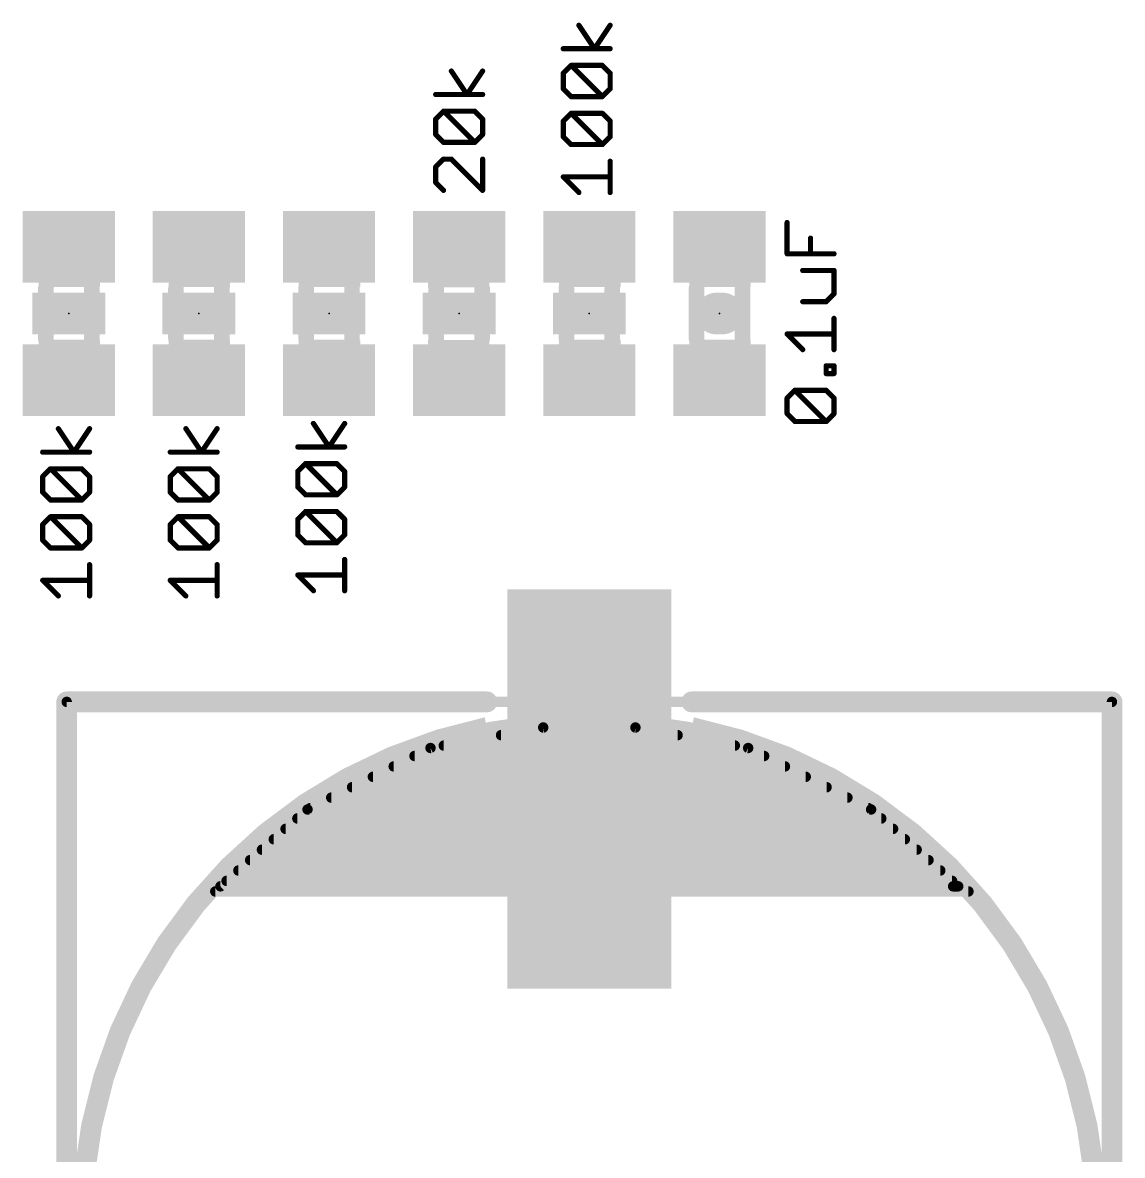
# Model space of a CAD drawing. Extents: x -1.3 to 57.3, y -0.1 to 66.1.
# Drawn here: x 14.79 to 25.52, y 33.69 to 44.75 of the extents above; entities that cross this region are included whole.
import ezdxf

# ---------------------------------------------------------------- set-up
doc = ezdxf.new("R2010")
doc.units = 0
for name, color, linetype in [('21', 31, 'CONTINUOUS'), ('23', 53, 'CONTINUOUS'), ('27', 253, 'CONTINUOUS'), ('31', 253, 'CONTINUOUS'), ('51', 53, 'CONTINUOUS')]:
    doc.layers.add(name, color=color, linetype=linetype)

# ---------------------------------------------------------------- blocks, each defined once
blk = doc.blocks.new('RECT')
blk.add_solid([(-0.5, -0.5), (0.5, -0.5), (-0.5, 0.5), (0.5, 0.5)])

msp = doc.modelspace()

# ---------------------------------------------------------------- linework, layer by layer
at = {"layer": '21'}
for points, const_width in [([(21.5595, 41.91), (21.6205, 41.91)], 0.4064), ([(15.22, 30.22), (15.22, 38.12)], 0.2032), ([(15.22, 38.12), (19.32, 38.12)], 0.2032), ([(21.32, 38.12), (25.42, 38.12)], 0.2032), ([(25.42, 38.12), (25.42, 30.22)], 0.2032)]:
    msp.add_lwpolyline(points, dxfattribs=dict(at, const_width=const_width))
for points, const_width in [([(21.5595, 42.0116, 1), (21.5595, 41.8084)], 0.2032), ([(21.6205, 41.8084, 1), (21.6205, 42.0116)], 0.2032), ([(15.2708, 38.12, 1), (15.1692, 38.12)], 0.1016), ([(15.22, 38.1708, 1), (15.22, 38.0692)], 0.1016), ([(19.32, 38.0692, 1), (19.32, 38.1708)], 0.1016), ([(21.32, 38.1708, 1), (21.32, 38.0692)], 0.1016), ([(25.4708, 38.12, 1), (25.3692, 38.12)], 0.1016), ([(25.42, 38.0692, 1), (25.42, 38.1708)], 0.1016), ([(19.32, 37.87, 0.8148), (19.32, 28.17)], 0.2032), ([(21.32, 28.17, 0.8148), (21.32, 37.87)], 0.2032)]:
    msp.add_lwpolyline(points, format="xyb", dxfattribs=dict(at, const_width=const_width))
at = {"layer": '23'}
for p in [(15.24, 41.91), (16.51, 41.91), (17.78, 41.91), (19.05, 41.91), (20.32, 41.91), (21.59, 41.91)]:
    msp.add_point(p, dxfattribs=at)
at = {"layer": '27', "const_width": 0.0508}
for points in [[(20.3707, 44.4944), (20.2181, 44.7232)], [(20.5232, 44.7232), (20.3707, 44.4944)], [(20.5232, 44.4944), (20.0656, 44.4944)], [(20.0656, 44.2554), (20.1419, 44.3317)], [(20.1419, 44.3317), (20.4469, 44.3317)], [(20.4469, 44.0266), (20.1419, 44.3317)], [(20.4469, 44.3317), (20.5232, 44.2554)], [(19.1261, 44.0475), (18.9735, 44.2763)], [(19.2786, 44.2763), (19.1261, 44.0475)], [(20.0656, 44.1029), (20.0656, 44.2554)], [(20.5232, 44.2554), (20.5232, 44.1029)], [(20.1419, 44.0266), (20.0656, 44.1029)], [(20.5232, 44.1029), (20.4469, 44.0266)], [(19.2786, 44.0475), (18.821, 44.0475)], [(20.4469, 44.0266), (20.1419, 44.0266)], [(18.821, 43.8085), (18.8973, 43.8848)], [(18.8973, 43.8848), (19.2023, 43.8848)], [(19.2023, 43.5797), (18.8973, 43.8848)], [(19.2023, 43.8848), (19.2786, 43.8085)], [(20.0656, 43.7877), (20.1419, 43.8639)], [(20.1419, 43.8639), (20.4469, 43.8639)], [(20.4469, 43.5589), (20.1419, 43.8639)], [(20.4469, 43.8639), (20.5232, 43.7877)], [(18.821, 43.656), (18.821, 43.8085)], [(19.2786, 43.8085), (19.2786, 43.656)], [(20.0656, 43.6351), (20.0656, 43.7877)], [(20.5232, 43.7877), (20.5232, 43.6351)], [(18.8973, 43.5797), (18.821, 43.656)], [(19.2786, 43.656), (19.2023, 43.5797)], [(19.2023, 43.5797), (18.8973, 43.5797)], [(20.1419, 43.5589), (20.0656, 43.6351)], [(20.4469, 43.5589), (20.1419, 43.5589)], [(20.5232, 43.6351), (20.4469, 43.5589)], [(18.8973, 43.417), (18.821, 43.3408)], [(18.9735, 43.417), (18.8973, 43.417)], [(19.2786, 43.112), (18.9735, 43.417)], [(19.2786, 43.417), (19.2786, 43.112)], [(18.821, 43.3408), (18.821, 43.1882)], [(20.5232, 43.0911), (20.5232, 43.3962)], [(20.2181, 43.0911), (20.0656, 43.2436)], [(20.0656, 43.2436), (20.5232, 43.2436)], [(18.821, 43.1882), (18.8973, 43.112)], [(22.25, 42.4931), (22.25, 42.7981)], [(22.4788, 42.4931), (22.4788, 42.6456)], [(22.7076, 42.4931), (22.25, 42.4931)], [(22.7076, 42.3304), (22.4025, 42.3304)], [(22.7076, 42.1016), (22.7076, 42.3304)], [(22.6313, 42.0253), (22.7076, 42.1016)], [(22.4025, 42.0253), (22.6313, 42.0253)], [(22.7076, 41.5575), (22.7076, 41.8626)], [(22.4025, 41.5575), (22.25, 41.7101)], [(22.25, 41.7101), (22.7076, 41.7101)], [(22.6313, 41.3237), (22.6313, 41.3999)], [(22.6313, 41.3999), (22.7076, 41.3999)], [(22.7076, 41.3237), (22.6313, 41.3237)], [(22.7076, 41.3999), (22.7076, 41.3237)], [(22.25, 41.0847), (22.3263, 41.161)], [(22.3263, 41.161), (22.6313, 41.161)], [(22.6313, 40.8559), (22.3263, 41.161)], [(22.6313, 41.161), (22.7076, 41.0847)], [(22.25, 40.9322), (22.25, 41.0847)], [(22.7076, 41.0847), (22.7076, 40.9322)], [(22.3263, 40.8559), (22.25, 40.9322)], [(22.7076, 40.9322), (22.6313, 40.8559)], [(15.2907, 40.5574), (15.1381, 40.7862)], [(15.4432, 40.7862), (15.2907, 40.5574)], [(16.5353, 40.5574), (16.3827, 40.7862)], [(16.6878, 40.7862), (16.5353, 40.5574)], [(17.7799, 40.6082), (17.6273, 40.837)], [(17.9324, 40.837), (17.7799, 40.6082)], [(22.6313, 40.8559), (22.3263, 40.8559)], [(15.4432, 40.5574), (14.9856, 40.5574)], [(16.6878, 40.5574), (16.2302, 40.5574)], [(17.9324, 40.6082), (17.4748, 40.6082)], [(17.4748, 40.3692), (17.5511, 40.4455)], [(17.5511, 40.4455), (17.8561, 40.4455)], [(17.8561, 40.1404), (17.5511, 40.4455)], [(17.8561, 40.4455), (17.9324, 40.3692)], [(14.9856, 40.3184), (15.0619, 40.3947)], [(15.0619, 40.3947), (15.3669, 40.3947)], [(15.3669, 40.0896), (15.0619, 40.3947)], [(15.3669, 40.3947), (15.4432, 40.3184)], [(16.2302, 40.3184), (16.3065, 40.3947)], [(16.3065, 40.3947), (16.6115, 40.3947)], [(16.6115, 40.0896), (16.3065, 40.3947)], [(16.6115, 40.3947), (16.6878, 40.3184)], [(17.4748, 40.2167), (17.4748, 40.3692)], [(17.9324, 40.3692), (17.9324, 40.2167)], [(14.9856, 40.1659), (14.9856, 40.3184)], [(15.4432, 40.3184), (15.4432, 40.1659)], [(16.2302, 40.1659), (16.2302, 40.3184)], [(16.6878, 40.3184), (16.6878, 40.1659)], [(17.5511, 40.1404), (17.4748, 40.2167)], [(17.9324, 40.2167), (17.8561, 40.1404)], [(15.0619, 40.0896), (14.9856, 40.1659)], [(15.4432, 40.1659), (15.3669, 40.0896)], [(16.3065, 40.0896), (16.2302, 40.1659)], [(16.6878, 40.1659), (16.6115, 40.0896)], [(17.8561, 40.1404), (17.5511, 40.1404)], [(15.3669, 40.0896), (15.0619, 40.0896)], [(16.6115, 40.0896), (16.3065, 40.0896)], [(14.9856, 39.8507), (15.0619, 39.9269)], [(15.0619, 39.9269), (15.3669, 39.9269)], [(15.3669, 39.6219), (15.0619, 39.9269)], [(15.3669, 39.9269), (15.4432, 39.8507)], [(16.2302, 39.8507), (16.3065, 39.9269)], [(16.3065, 39.9269), (16.6115, 39.9269)], [(16.6115, 39.6219), (16.3065, 39.9269)], [(16.6115, 39.9269), (16.6878, 39.8507)], [(17.4748, 39.9015), (17.5511, 39.9777)], [(17.4748, 39.7489), (17.4748, 39.9015)], [(17.5511, 39.9777), (17.8561, 39.9777)], [(17.8561, 39.6727), (17.5511, 39.9777)], [(17.8561, 39.9777), (17.9324, 39.9015)], [(17.9324, 39.9015), (17.9324, 39.7489)], [(14.9856, 39.6981), (14.9856, 39.8507)], [(15.4432, 39.8507), (15.4432, 39.6981)], [(16.2302, 39.6981), (16.2302, 39.8507)], [(16.6878, 39.8507), (16.6878, 39.6981)], [(15.0619, 39.6219), (14.9856, 39.6981)], [(15.4432, 39.6981), (15.3669, 39.6219)], [(16.3065, 39.6219), (16.2302, 39.6981)], [(16.6878, 39.6981), (16.6115, 39.6219)], [(17.5511, 39.6727), (17.4748, 39.7489)], [(17.8561, 39.6727), (17.5511, 39.6727)], [(17.9324, 39.7489), (17.8561, 39.6727)], [(15.3669, 39.6219), (15.0619, 39.6219)], [(16.6115, 39.6219), (16.3065, 39.6219)], [(15.4432, 39.1541), (15.4432, 39.4592)], [(16.6878, 39.1541), (16.6878, 39.4592)], [(17.9324, 39.2049), (17.9324, 39.51)], [(17.6273, 39.2049), (17.4748, 39.3574)], [(17.4748, 39.3574), (17.9324, 39.3574)], [(15.1381, 39.1541), (14.9856, 39.3066)], [(14.9856, 39.3066), (15.4432, 39.3066)], [(16.3827, 39.1541), (16.2302, 39.3066)], [(16.2302, 39.3066), (16.6878, 39.3066)]]:
    msp.add_lwpolyline(points, dxfattribs=at)
at = {"layer": '27', "const_width": 0.0254}
for points in [[(20.2287, 44.7302, 1), (20.2076, 44.7161)], [(20.5338, 44.7161, 1), (20.5126, 44.7302)], [(20.0656, 44.5071, 1), (20.0656, 44.4817)], [(20.3601, 44.5014, 1), (20.3812, 44.4873)], [(20.3601, 44.4873, 1), (20.3812, 44.5014)], [(20.5232, 44.4817, 1), (20.5232, 44.5071)], [(20.1419, 44.3444, 1), (20.1419, 44.319)], [(20.1509, 44.3407, 1), (20.1329, 44.3227)], [(20.1509, 44.3227, 1), (20.1329, 44.3407)], [(20.4559, 44.3407, 1), (20.438, 44.3227)], [(20.4469, 44.319, 1), (20.4469, 44.3444)], [(18.9841, 44.2833, 1), (18.963, 44.2692)], [(19.2892, 44.2692, 1), (19.268, 44.2833)], [(20.0783, 44.2554, 1), (20.0529, 44.2554)], [(20.0566, 44.2644, 1), (20.0746, 44.2464)], [(20.5359, 44.2554, 1), (20.5105, 44.2554)], [(20.5142, 44.2464, 1), (20.5322, 44.2644)], [(20.0746, 44.1119, 1), (20.0566, 44.0939)], [(20.0529, 44.1029, 1), (20.0783, 44.1029)], [(20.5105, 44.1029, 1), (20.5359, 44.1029)], [(20.5322, 44.0939, 1), (20.5142, 44.1119)], [(18.821, 44.0602, 1), (18.821, 44.0348)], [(19.1155, 44.0545, 1), (19.1366, 44.0405)], [(19.1155, 44.0405, 1), (19.1366, 44.0545)], [(19.2786, 44.0348, 1), (19.2786, 44.0602)], [(20.1419, 44.0393, 1), (20.1419, 44.0139)], [(20.1329, 44.0176, 1), (20.1509, 44.0356)], [(20.438, 44.0356, 1), (20.4559, 44.0176)], [(20.438, 44.0176, 1), (20.4559, 44.0356)], [(20.4469, 44.0139, 1), (20.4469, 44.0393)], [(18.8973, 43.8975, 1), (18.8973, 43.8721)], [(18.9063, 43.8938, 1), (18.8883, 43.8758)], [(18.9063, 43.8758, 1), (18.8883, 43.8938)], [(19.2113, 43.8938, 1), (19.1934, 43.8758)], [(19.2023, 43.8721, 1), (19.2023, 43.8975)], [(20.1419, 43.8766, 1), (20.1419, 43.8512)], [(20.1509, 43.8729, 1), (20.1329, 43.8549)], [(20.1509, 43.8549, 1), (20.1329, 43.8729)], [(20.4559, 43.8729, 1), (20.438, 43.8549)], [(20.4469, 43.8512, 1), (20.4469, 43.8766)], [(18.8337, 43.8085, 1), (18.8083, 43.8085)], [(18.812, 43.8175, 1), (18.83, 43.7996)], [(19.2913, 43.8085, 1), (19.2659, 43.8085)], [(19.2696, 43.7996, 1), (19.2876, 43.8175)], [(20.0783, 43.7877, 1), (20.0529, 43.7877)], [(20.0566, 43.7966, 1), (20.0746, 43.7787)], [(20.5359, 43.7877, 1), (20.5105, 43.7877)], [(20.5142, 43.7787, 1), (20.5322, 43.7966)], [(18.83, 43.665, 1), (18.812, 43.647)], [(18.8083, 43.656, 1), (18.8337, 43.656)], [(19.2659, 43.656, 1), (19.2913, 43.656)], [(19.2876, 43.647, 1), (19.2696, 43.665)], [(18.8973, 43.5924, 1), (18.8973, 43.567)], [(18.8883, 43.5708, 1), (18.9063, 43.5887)], [(19.1934, 43.5887, 1), (19.2113, 43.5708)], [(19.1934, 43.5708, 1), (19.2113, 43.5887)], [(19.2023, 43.567, 1), (19.2023, 43.5924)], [(20.0746, 43.6441, 1), (20.0566, 43.6261)], [(20.0529, 43.6351, 1), (20.0783, 43.6351)], [(20.1419, 43.5716, 1), (20.1419, 43.5462)], [(20.1329, 43.5499, 1), (20.1509, 43.5678)], [(20.438, 43.5678, 1), (20.4559, 43.5499)], [(20.438, 43.5499, 1), (20.4559, 43.5678)], [(20.4469, 43.5462, 1), (20.4469, 43.5716)], [(20.5105, 43.6351, 1), (20.5359, 43.6351)], [(20.5322, 43.6261, 1), (20.5142, 43.6441)], [(18.8973, 43.4297, 1), (18.8973, 43.4043)], [(18.9063, 43.4081, 1), (18.8883, 43.426)], [(18.9825, 43.426, 1), (18.9646, 43.4081)], [(18.9735, 43.4043, 1), (18.9735, 43.4297)], [(19.2913, 43.417, 1), (19.2659, 43.417)], [(18.8337, 43.3408, 1), (18.8083, 43.3408)], [(18.812, 43.3498, 1), (18.83, 43.3318)], [(20.5359, 43.3962, 1), (20.5105, 43.3962)], [(20.0746, 43.2526, 1), (20.0566, 43.2346)], [(20.0656, 43.2563, 1), (20.0656, 43.2309)], [(20.5232, 43.2309, 1), (20.5232, 43.2563)], [(18.83, 43.1972, 1), (18.812, 43.1793)], [(18.8083, 43.1882, 1), (18.8337, 43.1882)], [(18.8883, 43.103, 1), (18.9063, 43.121)], [(19.2659, 43.112, 1), (19.2913, 43.112)], [(19.2696, 43.103, 1), (19.2876, 43.121)], [(20.2092, 43.0821, 1), (20.2271, 43.1001)], [(20.5105, 43.0911, 1), (20.5359, 43.0911)], [(22.2627, 42.7981, 1), (22.2373, 42.7981)], [(22.4915, 42.6456, 1), (22.4661, 42.6456)], [(22.25, 42.5058, 1), (22.25, 42.4804)], [(22.2373, 42.4931, 1), (22.2627, 42.4931)], [(22.4661, 42.4931, 1), (22.4915, 42.4931)], [(22.7076, 42.4804, 1), (22.7076, 42.5058)], [(22.4025, 42.3431, 1), (22.4025, 42.3177)], [(22.7203, 42.3304, 1), (22.6949, 42.3304)], [(22.7076, 42.3177, 1), (22.7076, 42.3431)], [(22.7166, 42.0926, 1), (22.6986, 42.1105)], [(22.4025, 42.038, 1), (22.4025, 42.0126)], [(22.6224, 42.0343, 1), (22.6403, 42.0163)], [(22.6313, 42.0126, 1), (22.6313, 42.038)], [(22.6949, 42.1016, 1), (22.7203, 42.1016)], [(22.7203, 41.8626, 1), (22.6949, 41.8626)], [(22.25, 41.7228, 1), (22.25, 41.6974)], [(22.259, 41.719, 1), (22.241, 41.7011)], [(22.7076, 41.6974, 1), (22.7076, 41.7228)], [(22.3936, 41.5486, 1), (22.4115, 41.5665)], [(22.6949, 41.5575, 1), (22.7203, 41.5575)], [(22.644, 41.3999, 1), (22.6186, 41.3999)], [(22.6313, 41.4126, 1), (22.6313, 41.3872)], [(22.6313, 41.3364, 1), (22.6313, 41.311)], [(22.7203, 41.3999, 1), (22.6949, 41.3999)], [(22.7076, 41.3872, 1), (22.7076, 41.4126)], [(22.7076, 41.311, 1), (22.7076, 41.3364)], [(22.6186, 41.3237, 1), (22.644, 41.3237)], [(22.6949, 41.3237, 1), (22.7203, 41.3237)], [(22.3263, 41.1737, 1), (22.3263, 41.1483)], [(22.3353, 41.1699, 1), (22.3173, 41.152)], [(22.3353, 41.152, 1), (22.3173, 41.1699)], [(22.6403, 41.1699, 1), (22.6224, 41.152)], [(22.6313, 41.1483, 1), (22.6313, 41.1737)], [(22.2627, 41.0847, 1), (22.2373, 41.0847)], [(22.241, 41.0937, 1), (22.259, 41.0757)], [(22.7203, 41.0847, 1), (22.6949, 41.0847)], [(22.6986, 41.0757, 1), (22.7166, 41.0937)], [(22.259, 40.9411, 1), (22.241, 40.9232)], [(22.2373, 40.9322, 1), (22.2627, 40.9322)], [(22.6949, 40.9322, 1), (22.7203, 40.9322)], [(22.7166, 40.9232, 1), (22.6986, 40.9411)], [(15.1487, 40.7932, 1), (15.1276, 40.7791)], [(15.4538, 40.7791, 1), (15.4326, 40.7932)], [(16.3933, 40.7932, 1), (16.3722, 40.7791)], [(16.6984, 40.7791, 1), (16.6772, 40.7932)], [(17.6379, 40.844, 1), (17.6168, 40.8299)], [(17.943, 40.8299, 1), (17.9218, 40.844)], [(22.3263, 40.8686, 1), (22.3263, 40.8432)], [(22.3173, 40.8469, 1), (22.3353, 40.8649)], [(22.6224, 40.8649, 1), (22.6403, 40.8469)], [(22.6224, 40.8469, 1), (22.6403, 40.8649)], [(22.6313, 40.8432, 1), (22.6313, 40.8686)], [(14.9856, 40.5701, 1), (14.9856, 40.5447)], [(15.2801, 40.5644, 1), (15.3012, 40.5503)], [(15.2801, 40.5503, 1), (15.3012, 40.5644)], [(15.4432, 40.5447, 1), (15.4432, 40.5701)], [(16.2302, 40.5701, 1), (16.2302, 40.5447)], [(16.5247, 40.5644, 1), (16.5458, 40.5503)], [(16.5247, 40.5503, 1), (16.5458, 40.5644)], [(16.6878, 40.5447, 1), (16.6878, 40.5701)], [(17.4748, 40.6209, 1), (17.4748, 40.5955)], [(17.7693, 40.6152, 1), (17.7904, 40.6011)], [(17.7693, 40.6011, 1), (17.7904, 40.6152)], [(17.9324, 40.5955, 1), (17.9324, 40.6209)], [(17.5511, 40.4582, 1), (17.5511, 40.4328)], [(17.5601, 40.4545, 1), (17.5421, 40.4365)], [(17.5601, 40.4365, 1), (17.5421, 40.4545)], [(17.8651, 40.4545, 1), (17.8472, 40.4365)], [(17.8561, 40.4328, 1), (17.8561, 40.4582)], [(15.0619, 40.4074, 1), (15.0619, 40.382)], [(15.0709, 40.4037, 1), (15.0529, 40.3857)], [(15.0709, 40.3857, 1), (15.0529, 40.4037)], [(15.3759, 40.4037, 1), (15.358, 40.3857)], [(15.3669, 40.382, 1), (15.3669, 40.4074)], [(16.3065, 40.4074, 1), (16.3065, 40.382)], [(16.3155, 40.4037, 1), (16.2975, 40.3857)], [(16.3155, 40.3857, 1), (16.2975, 40.4037)], [(16.6205, 40.4037, 1), (16.6026, 40.3857)], [(16.6115, 40.382, 1), (16.6115, 40.4074)], [(17.4875, 40.3692, 1), (17.4621, 40.3692)], [(17.4658, 40.3782, 1), (17.4838, 40.3602)], [(17.9451, 40.3692, 1), (17.9197, 40.3692)], [(17.9234, 40.3602, 1), (17.9414, 40.3782)], [(14.9983, 40.3184, 1), (14.9729, 40.3184)], [(14.9766, 40.3274, 1), (14.9946, 40.3094)], [(15.4559, 40.3184, 1), (15.4305, 40.3184)], [(15.4342, 40.3094, 1), (15.4522, 40.3274)], [(16.2429, 40.3184, 1), (16.2175, 40.3184)], [(16.2212, 40.3274, 1), (16.2392, 40.3094)], [(16.7005, 40.3184, 1), (16.6751, 40.3184)], [(16.6788, 40.3094, 1), (16.6968, 40.3274)], [(17.4838, 40.2257, 1), (17.4658, 40.2077)], [(17.9414, 40.2077, 1), (17.9234, 40.2257)], [(14.9946, 40.1749, 1), (14.9766, 40.1569)], [(14.9729, 40.1659, 1), (14.9983, 40.1659)], [(15.4305, 40.1659, 1), (15.4559, 40.1659)], [(15.4522, 40.1569, 1), (15.4342, 40.1749)], [(16.2392, 40.1749, 1), (16.2212, 40.1569)], [(16.2175, 40.1659, 1), (16.2429, 40.1659)], [(16.6751, 40.1659, 1), (16.7005, 40.1659)], [(16.6968, 40.1569, 1), (16.6788, 40.1749)], [(17.4621, 40.2167, 1), (17.4875, 40.2167)], [(17.5511, 40.1531, 1), (17.5511, 40.1277)], [(17.5421, 40.1314, 1), (17.5601, 40.1494)], [(17.8472, 40.1494, 1), (17.8651, 40.1314)], [(17.8472, 40.1314, 1), (17.8651, 40.1494)], [(17.8561, 40.1277, 1), (17.8561, 40.1531)], [(17.9197, 40.2167, 1), (17.9451, 40.2167)], [(15.0619, 40.1023, 1), (15.0619, 40.0769)], [(15.0529, 40.0806, 1), (15.0709, 40.0986)], [(15.358, 40.0986, 1), (15.3759, 40.0806)], [(15.358, 40.0806, 1), (15.3759, 40.0986)], [(15.3669, 40.0769, 1), (15.3669, 40.1023)], [(16.3065, 40.1023, 1), (16.3065, 40.0769)], [(16.2975, 40.0806, 1), (16.3155, 40.0986)], [(16.6026, 40.0986, 1), (16.6205, 40.0806)], [(16.6026, 40.0806, 1), (16.6205, 40.0986)], [(16.6115, 40.0769, 1), (16.6115, 40.1023)], [(15.0619, 39.9396, 1), (15.0619, 39.9142)], [(15.0709, 39.9359, 1), (15.0529, 39.9179)], [(15.0709, 39.9179, 1), (15.0529, 39.9359)], [(15.3759, 39.9359, 1), (15.358, 39.9179)], [(15.3669, 39.9142, 1), (15.3669, 39.9396)], [(16.3065, 39.9396, 1), (16.3065, 39.9142)], [(16.3155, 39.9359, 1), (16.2975, 39.9179)], [(16.3155, 39.9179, 1), (16.2975, 39.9359)], [(16.6205, 39.9359, 1), (16.6026, 39.9179)], [(16.6115, 39.9142, 1), (16.6115, 39.9396)], [(17.4875, 39.9015, 1), (17.4621, 39.9015)], [(17.4658, 39.9104, 1), (17.4838, 39.8925)], [(17.5511, 39.9904, 1), (17.5511, 39.965)], [(17.5601, 39.9867, 1), (17.5421, 39.9687)], [(17.5601, 39.9687, 1), (17.5421, 39.9867)], [(17.8651, 39.9867, 1), (17.8472, 39.9687)], [(17.8561, 39.965, 1), (17.8561, 39.9904)], [(17.9451, 39.9015, 1), (17.9197, 39.9015)], [(17.9234, 39.8925, 1), (17.9414, 39.9104)], [(14.9983, 39.8507, 1), (14.9729, 39.8507)], [(14.9766, 39.8596, 1), (14.9946, 39.8417)], [(15.4559, 39.8507, 1), (15.4305, 39.8507)], [(15.4342, 39.8417, 1), (15.4522, 39.8596)], [(16.2429, 39.8507, 1), (16.2175, 39.8507)], [(16.2212, 39.8596, 1), (16.2392, 39.8417)], [(16.7005, 39.8507, 1), (16.6751, 39.8507)], [(16.6788, 39.8417, 1), (16.6968, 39.8596)], [(14.9946, 39.7071, 1), (14.9766, 39.6891)], [(14.9729, 39.6981, 1), (14.9983, 39.6981)], [(15.4305, 39.6981, 1), (15.4559, 39.6981)], [(15.4522, 39.6891, 1), (15.4342, 39.7071)], [(16.2392, 39.7071, 1), (16.2212, 39.6891)], [(16.2175, 39.6981, 1), (16.2429, 39.6981)], [(16.6751, 39.6981, 1), (16.7005, 39.6981)], [(16.6968, 39.6891, 1), (16.6788, 39.7071)], [(17.4838, 39.7579, 1), (17.4658, 39.7399)], [(17.4621, 39.7489, 1), (17.4875, 39.7489)], [(17.5511, 39.6854, 1), (17.5511, 39.66)], [(17.5421, 39.6637, 1), (17.5601, 39.6816)], [(17.8472, 39.6816, 1), (17.8651, 39.6637)], [(17.8472, 39.6637, 1), (17.8651, 39.6816)], [(17.8561, 39.66, 1), (17.8561, 39.6854)], [(17.9197, 39.7489, 1), (17.9451, 39.7489)], [(17.9414, 39.7399, 1), (17.9234, 39.7579)], [(15.0619, 39.6346, 1), (15.0619, 39.6092)], [(15.0529, 39.6129, 1), (15.0709, 39.6308)], [(15.358, 39.6308, 1), (15.3759, 39.6129)], [(15.358, 39.6129, 1), (15.3759, 39.6308)], [(15.3669, 39.6092, 1), (15.3669, 39.6346)], [(16.3065, 39.6346, 1), (16.3065, 39.6092)], [(16.2975, 39.6129, 1), (16.3155, 39.6308)], [(16.6026, 39.6308, 1), (16.6205, 39.6129)], [(16.6026, 39.6129, 1), (16.6205, 39.6308)], [(16.6115, 39.6092, 1), (16.6115, 39.6346)], [(15.4559, 39.4592, 1), (15.4305, 39.4592)], [(16.7005, 39.4592, 1), (16.6751, 39.4592)], [(17.9451, 39.51, 1), (17.9197, 39.51)], [(17.4838, 39.3664, 1), (17.4658, 39.3484)], [(17.4748, 39.3701, 1), (17.4748, 39.3447)], [(17.9324, 39.3447, 1), (17.9324, 39.3701)], [(14.9946, 39.3156, 1), (14.9766, 39.2976)], [(14.9856, 39.3193, 1), (14.9856, 39.2939)], [(15.4432, 39.2939, 1), (15.4432, 39.3193)], [(16.2392, 39.3156, 1), (16.2212, 39.2976)], [(16.2302, 39.3193, 1), (16.2302, 39.2939)], [(16.6878, 39.2939, 1), (16.6878, 39.3193)], [(15.1292, 39.1451, 1), (15.1471, 39.1631)], [(15.4305, 39.1541, 1), (15.4559, 39.1541)], [(16.3738, 39.1451, 1), (16.3917, 39.1631)], [(16.6751, 39.1541, 1), (16.7005, 39.1541)], [(17.6184, 39.1959, 1), (17.6363, 39.2139)], [(17.9197, 39.2049, 1), (17.9451, 39.2049)]]:
    msp.add_lwpolyline(points, format="xyb", dxfattribs=at)
at = {"layer": '51'}
for points, const_width in [([(15.016, 41.665), (15.016, 42.155)], 0.1524), ([(15.464, 42.155), (15.464, 41.665)], 0.1524), ([(16.286, 41.665), (16.286, 42.155)], 0.1524), ([(16.734, 42.155), (16.734, 41.665)], 0.1524), ([(17.556, 41.665), (17.556, 42.155)], 0.1524), ([(18.004, 42.155), (18.004, 41.665)], 0.1524), ([(18.826, 41.665), (18.826, 42.155)], 0.1524), ([(19.274, 42.155), (19.274, 41.665)], 0.1524), ([(20.096, 41.665), (20.096, 42.155)], 0.1524), ([(20.544, 42.155), (20.544, 41.665)], 0.1524), ([(21.366, 41.665), (21.366, 42.155)], 0.1524), ([(21.814, 42.155), (21.814, 41.665)], 0.1524), ([(15.22, 30.22), (15.22, 38.12)], 0.1016), ([(15.22, 38.12), (25.42, 38.12)], 0.1016), ([(25.42, 38.12), (25.42, 30.22)], 0.1016), ([(19.87, 37.87), (18.77, 37.67)], 0.1016), ([(20.77, 37.87), (19.87, 37.87)], 0.1016), ([(21.87, 37.67), (20.77, 37.87)], 0.1016), ([(19.4586, 37.7952), (21.1814, 37.7952)], 0.1016), ([(18.77, 37.67), (17.57, 37.07)], 0.1016), ([(18.8998, 37.6936), (21.7402, 37.6936)], 0.1016), ([(23.07, 37.07), (21.87, 37.67)], 0.1016), ([(18.614, 37.592), (22.026, 37.592)], 0.1016), ([(18.4108, 37.4904), (22.2292, 37.4904)], 0.1016), ([(18.2076, 37.3888), (22.4324, 37.3888)], 0.1016), ([(18.0044, 37.2872), (22.6356, 37.2872)], 0.1016), ([(17.8012, 37.1856), (22.8388, 37.1856)], 0.1016), ([(17.57, 37.07), (16.72, 36.32)], 0.1016), ([(17.4707, 36.9824), (23.1693, 36.9824)], 0.1016), ([(17.598, 37.084), (23.042, 37.084)], 0.1016), ([(23.92, 36.32), (23.07, 37.07)], 0.1016), ([(17.3556, 36.8808), (23.2844, 36.8808)], 0.1016), ([(17.2404, 36.7792), (23.3996, 36.7792)], 0.1016), ([(17.1253, 36.6776), (23.5147, 36.6776)], 0.1016), ([(17.0101, 36.576), (23.6299, 36.576)], 0.1016), ([(16.895, 36.4744), (23.745, 36.4744)], 0.1016), ([(16.72, 36.32), (23.87, 36.32)], 0.1016), ([(16.7798, 36.3728), (23.8602, 36.3728)], 0.1016), ([(23.87, 36.32), (23.92, 36.32)], 0.1016), ([(24.02, 36.27), (16.67, 36.27)], 0.1016)]:
    msp.add_lwpolyline(points, dxfattribs=dict(at, const_width=const_width))
for points, const_width in [([(15.0541, 42.155, 1), (14.9779, 42.155)], 0.0762), ([(15.5021, 42.155, 1), (15.4259, 42.155)], 0.0762), ([(16.3241, 42.155, 1), (16.2479, 42.155)], 0.0762), ([(16.7721, 42.155, 1), (16.6959, 42.155)], 0.0762), ([(17.5941, 42.155, 1), (17.5179, 42.155)], 0.0762), ([(18.0421, 42.155, 1), (17.9659, 42.155)], 0.0762), ([(18.8641, 42.155, 1), (18.7879, 42.155)], 0.0762), ([(19.3121, 42.155, 1), (19.2359, 42.155)], 0.0762), ([(20.1341, 42.155, 1), (20.0579, 42.155)], 0.0762), ([(20.5821, 42.155, 1), (20.5059, 42.155)], 0.0762), ([(21.4041, 42.155, 1), (21.3279, 42.155)], 0.0762), ([(21.8521, 42.155, 1), (21.7759, 42.155)], 0.0762), ([(14.9779, 41.665, 1), (15.0541, 41.665)], 0.0762), ([(15.4259, 41.665, 1), (15.5021, 41.665)], 0.0762), ([(16.2479, 41.665, 1), (16.3241, 41.665)], 0.0762), ([(16.6959, 41.665, 1), (16.7721, 41.665)], 0.0762), ([(17.5179, 41.665, 1), (17.5941, 41.665)], 0.0762), ([(17.9659, 41.665, 1), (18.0421, 41.665)], 0.0762), ([(18.7879, 41.665, 1), (18.8641, 41.665)], 0.0762), ([(19.2359, 41.665, 1), (19.3121, 41.665)], 0.0762), ([(20.0579, 41.665, 1), (20.1341, 41.665)], 0.0762), ([(20.5059, 41.665, 1), (20.5821, 41.665)], 0.0762), ([(21.3279, 41.665, 1), (21.4041, 41.665)], 0.0762), ([(21.7759, 41.665, 1), (21.8521, 41.665)], 0.0762), ([(15.2454, 38.12, 1), (15.1946, 38.12)], 0.0508), ([(15.22, 38.1454, 1), (15.22, 38.0946)], 0.0508), ([(25.4454, 38.12, 1), (25.3946, 38.12)], 0.0508), ([(25.42, 38.0946, 1), (25.42, 38.1454)], 0.0508), ([(20.32, 28.07, 1), (20.32, 37.97, 1), (20.32, 28.07)], 0.1016), ([(19.87, 37.8954, 1), (19.87, 37.8446)], 0.0508), ([(19.8745, 37.845, 1), (19.8655, 37.895)], 0.0508), ([(20.7745, 37.895, 1), (20.7655, 37.845)], 0.0508), ([(20.77, 37.8446, 1), (20.77, 37.8954)], 0.0508), ([(19.4586, 37.8206, 1), (19.4586, 37.7698)], 0.0508), ([(21.1814, 37.7698, 1), (21.1814, 37.8206)], 0.0508), ([(18.7655, 37.695, 1), (18.7745, 37.645)], 0.0508), ([(18.7814, 37.6473, 1), (18.7586, 37.6927)], 0.0508), ([(18.8998, 37.719, 1), (18.8998, 37.6682)], 0.0508), ([(21.7402, 37.6682, 1), (21.7402, 37.719)], 0.0508), ([(21.8814, 37.6927, 1), (21.8586, 37.6473)], 0.0508), ([(21.8655, 37.645, 1), (21.8745, 37.695)], 0.0508), ([(18.614, 37.6174, 1), (18.614, 37.5666)], 0.0508), ([(22.026, 37.5666, 1), (22.026, 37.6174)], 0.0508), ([(18.4108, 37.5158, 1), (18.4108, 37.465)], 0.0508), ([(22.2292, 37.465, 1), (22.2292, 37.5158)], 0.0508), ([(18.2076, 37.4142, 1), (18.2076, 37.3634)], 0.0508), ([(22.4324, 37.3634, 1), (22.4324, 37.4142)], 0.0508), ([(18.0044, 37.3126, 1), (18.0044, 37.2618)], 0.0508), ([(22.6356, 37.2618, 1), (22.6356, 37.3126)], 0.0508), ([(17.8012, 37.211, 1), (17.8012, 37.1602)], 0.0508), ([(22.8388, 37.1602, 1), (22.8388, 37.211)], 0.0508), ([(17.4707, 37.0078, 1), (17.4707, 36.957)], 0.0508), ([(17.5586, 37.0927, 1), (17.5814, 37.0473)], 0.0508), ([(17.5868, 37.051, 1), (17.5532, 37.089)], 0.0508), ([(17.598, 37.1094, 1), (17.598, 37.0586)], 0.0508), ([(23.042, 37.0586, 1), (23.042, 37.1094)], 0.0508), ([(23.0868, 37.089, 1), (23.0532, 37.051)], 0.0508), ([(23.0586, 37.0473, 1), (23.0814, 37.0927)], 0.0508), ([(23.1693, 36.957, 1), (23.1693, 37.0078)], 0.0508), ([(17.3556, 36.9062, 1), (17.3556, 36.8554)], 0.0508), ([(23.2844, 36.8554, 1), (23.2844, 36.9062)], 0.0508), ([(17.2404, 36.8046, 1), (17.2404, 36.7538)], 0.0508), ([(23.3996, 36.7538, 1), (23.3996, 36.8046)], 0.0508), ([(17.1253, 36.703, 1), (17.1253, 36.6522)], 0.0508), ([(23.5147, 36.6522, 1), (23.5147, 36.703)], 0.0508), ([(17.0101, 36.6014, 1), (17.0101, 36.5506)], 0.0508), ([(23.6299, 36.5506, 1), (23.6299, 36.6014)], 0.0508), ([(16.895, 36.4998, 1), (16.895, 36.449)], 0.0508), ([(23.745, 36.449, 1), (23.745, 36.4998)], 0.0508), ([(16.72, 36.3454, 1), (16.72, 36.2946)], 0.0508), ([(16.7798, 36.3982, 1), (16.7798, 36.3474)], 0.0508), ([(23.87, 36.3454, 1), (23.87, 36.2946)], 0.0508), ([(23.8602, 36.3474, 1), (23.8602, 36.3982)], 0.0508), ([(23.87, 36.2946, 1), (23.87, 36.3454)], 0.0508), ([(23.92, 36.2946, 1), (23.92, 36.3454)], 0.0508), ([(16.67, 36.2954, 1), (16.67, 36.2446)], 0.0508), ([(16.7032, 36.339, 1), (16.7368, 36.301)], 0.0508), ([(23.9032, 36.301, 1), (23.9368, 36.339)], 0.0508), ([(24.02, 36.2446, 1), (24.02, 36.2954)], 0.0508)]:
    msp.add_lwpolyline(points, format="xyb", dxfattribs=dict(at, const_width=const_width))

# ---------------------------------------------------------------- block references
at = {"layer": '21', "xscale": 0.4064, "yscale": 0.7112}
for p, rotation in [((15.24, 41.91), 90), ((16.51, 41.91), 90), ((17.78, 41.91), 90), ((19.05, 41.91), 270), ((20.32, 41.91), 90)]:
    msp.add_blockref('RECT', p, dxfattribs=dict(at, rotation=rotation))
at = {"layer": '31'}
for p, xscale, yscale, rotation in [((15.24, 42.56), 0.7, 0.9, 90), ((16.51, 42.56), 0.7, 0.9, 90), ((17.78, 42.56), 0.7, 0.9, 90), ((19.05, 42.56), 0.7, 0.9, 270), ((20.32, 42.56), 0.7, 0.9, 90), ((21.59, 42.56), 0.7, 0.9, 90), ((15.24, 41.26), 0.7, 0.9, 90), ((16.51, 41.26), 0.7, 0.9, 90), ((17.78, 41.26), 0.7, 0.9, 90), ((19.05, 41.26), 0.7, 0.9, 270), ((20.32, 41.26), 0.7, 0.9, 90), ((21.59, 41.26), 0.7, 0.9, 90), ((20.32, 37.27), 3.9, 1.6, 270)]:
    msp.add_blockref('RECT', p, dxfattribs=dict(at, xscale=xscale, yscale=yscale, rotation=rotation))
at = {"layer": '51'}
for p, xscale, yscale, rotation in [((15.2449, 42.3188), 0.3, 0.5999, 90), ((16.5148, 42.3188), 0.3, 0.5999, 90), ((17.7849, 42.3188), 0.3, 0.5999, 90), ((19.0451, 42.314), 0.3, 0.5999, 270), ((20.3249, 42.3188), 0.3, 0.5999, 90), ((21.5949, 42.3188), 0.3, 0.5999, 90), ((15.2449, 41.506), 0.3, 0.5999, 90), ((16.5148, 41.506), 0.3, 0.5999, 90), ((17.7849, 41.506), 0.3, 0.5999, 90), ((19.0451, 41.5012), 0.3, 0.5999, 270), ((20.3249, 41.506), 0.3, 0.5999, 90), ((21.5949, 41.506), 0.3, 0.5999, 90), ((20.32, 38.395), 0.95, 0.9, 270)]:
    msp.add_blockref('RECT', p, dxfattribs=dict(at, xscale=xscale, yscale=yscale, rotation=rotation))

doc.saveas('drawing.dxf')
